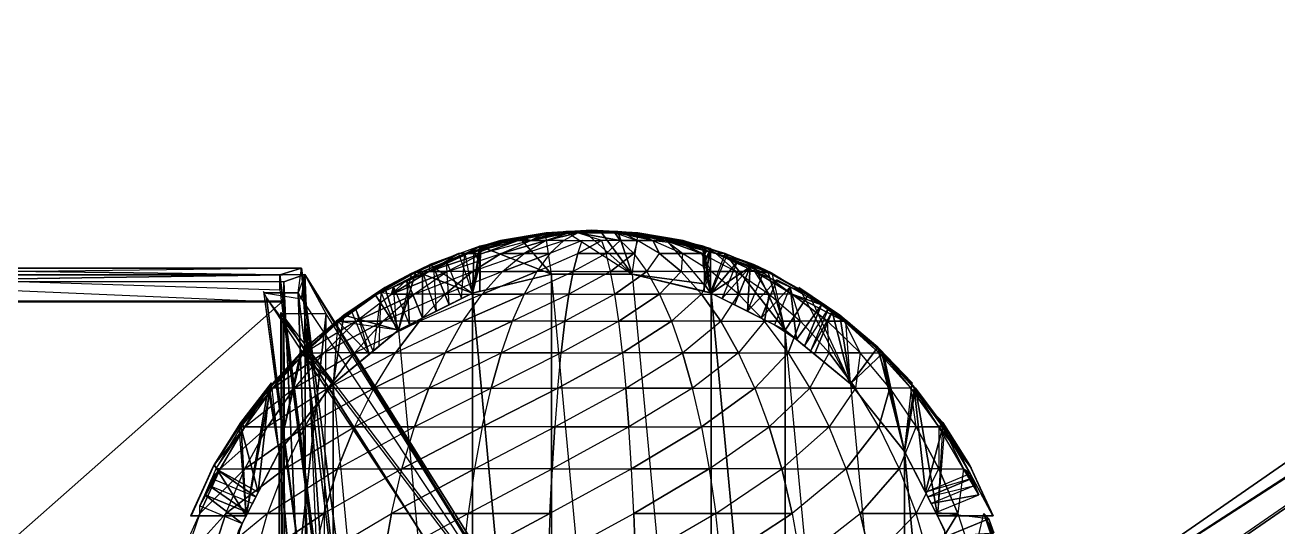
# Model space of a CAD drawing. Header units: metres. Extents: x -2.72 to 2.74, y -1.12 to 1.4.
# Drawn here: x -0.051 to 1.138, y 0.307 to 0.782 of the extents above; entities that cross this region are included whole.
import ezdxf

# ---------------------------------------------------------------- set-up
doc = ezdxf.new("R2010")
doc.units = ezdxf.units.M
doc.linetypes.add('SOLIDLINE', pattern=[0])
doc.layers.add('A', color=1, linetype='SOLIDLINE')
doc.layers.add('E', color=5, linetype='SOLIDLINE')

msp = doc.modelspace()

# ---------------------------------------------------------------- linework, layer by layer
at = {"layer": 'A'}
for points in [[(1.773115, 0.760469, 1.751245), (1.743548, 0.782229, 1.719998), (0.847091, 0.161321, 1.553919)], [(0.847104, 0.161379, 0.771776), (0.847091, 0.161321, 1.553919), (1.743548, 0.782229, 1.719998)], [(1.743548, 0.782229, 1.719998), (1.743437, 0.782112, 0.645234), (0.847104, 0.161379, 0.771776)], [(0.847091, 0.161321, 1.553919), (0.893861, 0.153935, 1.585195), (1.773115, 0.760469, 1.751245)], [(1.774886, 0.758869, 0.629033), (0.894074, 0.151745, 0.74737), (0.847104, 0.161379, 0.771776)], [(0.985765, 0.044241, 0.748255), (0.894074, 0.151745, 0.74737), (1.774886, 0.758869, 0.629033)], [(1.774886, 0.758869, 0.629033), (1.889105, 0.671581, 0.628151), (0.985765, 0.044241, 0.748255)], [(0.893861, 0.153935, 1.585195), (0.982685, 0.041522, 1.585949), (1.890685, 0.672756, 1.750113)], [(1.92272, 0.650142, 1.718837), (1.890685, 0.672756, 1.750113), (0.982685, 0.041522, 1.585949)], [(1.922401, 0.64992, 0.644158), (0.975734, -0.00997, 0.772583), (0.985765, 0.044241, 0.748255)], [(0.976002, -0.00978, 1.554711), (0.975734, -0.00997, 0.772583), (1.922401, 0.64992, 0.644158)], [(0.982685, 0.041522, 1.585949), (0.976002, -0.00978, 1.554711), (1.92272, 0.650142, 1.718837)], [(1.922401, 0.64992, 0.644158), (1.92272, 0.650142, 1.718837), (0.976002, -0.00978, 1.554711)], [(0.443513, 0.585459, 2.272977), (0.400498, 0.578052, 2.272977), (0.402388, 0.578052, 2.336519)], [(0.402388, 0.578052, 2.209435), (0.444463, 0.585459, 2.241031), (0.447273, 0.585459, 2.210481)], [(0.447273, 0.585459, 2.210481), (0.407977, 0.578052, 2.14867), (0.402388, 0.578052, 2.209435)], [(0.402388, 0.578052, 2.336519), (0.444463, 0.585459, 2.304923), (0.443513, 0.585459, 2.272977)], [(0.444463, 0.585459, 2.304923), (0.402388, 0.578052, 2.336519), (0.407977, 0.578052, 2.397284)], [(0.407977, 0.578052, 2.14867), (0.447273, 0.585459, 2.210481), (0.451819, 0.585459, 2.182662)], [(0.451819, 0.585459, 2.182662), (0.417019, 0.578052, 2.093338), (0.407977, 0.578052, 2.14867)], [(0.407977, 0.578052, 2.397284), (0.447273, 0.585459, 2.335473), (0.444463, 0.585459, 2.304923)], [(0.451819, 0.585459, 2.363291), (0.417019, 0.578052, 2.452616), (0.42912, 0.578052, 2.500097)], [(0.418506, 0.581013, 2.537459), (0.44305, 0.585225, 2.53766), (0.42912, 0.578052, 2.500097)], [(0.448684, 0.546276, 2.537481), (0.44305, 0.585225, 2.53766), (0.418506, 0.581013, 2.537459)], [(0.42912, 0.578052, 2.045856), (0.457903, 0.585459, 2.158791), (0.465259, 0.585459, 2.13991)], [(0.465259, 0.585459, 2.13991), (0.443751, 0.578052, 2.008302), (0.42912, 0.578052, 2.045856)], [(0.42912, 0.578052, 2.500097), (0.457903, 0.585459, 2.387162), (0.451819, 0.585459, 2.363291)], [(0.457903, 0.585459, 2.387162), (0.42912, 0.578052, 2.500097), (0.44305, 0.585225, 2.53766)], [(0.44305, 0.585225, 2.53766), (0.465259, 0.585459, 2.406043), (0.457903, 0.585459, 2.387162)], [(0.443513, 0.585459, 2.272977), (0.487004, 0.587937, 2.272977), (0.444463, 0.585459, 2.241031)], [(0.444463, 0.585459, 2.304923), (0.487004, 0.587937, 2.272977), (0.443513, 0.585459, 2.272977)], [(0.443751, 0.578052, 2.008302), (0.465259, 0.585459, 2.13991), (0.473565, 0.585459, 2.126845)], [(0.473565, 0.585459, 2.126845), (0.460272, 0.578052, 1.982314), (0.443751, 0.578052, 2.008302)], [(0.444463, 0.585459, 2.241031), (0.487004, 0.587937, 2.272977), (0.447273, 0.585459, 2.210481)], [(0.447273, 0.585459, 2.210481), (0.487004, 0.587937, 2.272977), (0.451819, 0.585459, 2.182662)], [(0.457903, 0.585459, 2.387162), (0.487004, 0.587937, 2.272977), (0.451819, 0.585459, 2.363291)], [(0.465259, 0.585459, 2.406043), (0.487004, 0.587937, 2.272977), (0.457903, 0.585459, 2.387162)], [(0.500444, 0.585459, 2.419109), (0.462286, 0.586588, 2.537459), (0.479009, 0.58719, 2.537459)], [(0.525325, 0.546276, 2.537481), (0.479009, 0.58719, 2.537459), (0.462286, 0.586588, 2.537459)], [(0.465259, 0.585459, 2.13991), (0.487004, 0.587937, 2.272977), (0.473565, 0.585459, 2.126845)], [(0.500444, 0.585459, 2.419109), (0.487004, 0.587937, 2.272977), (0.465259, 0.585459, 2.406043)], [(0.473565, 0.585459, 2.126845), (0.487004, 0.587937, 2.272977), (0.50875, 0.585459, 2.13991)], [(0.513736, 0.578052, 1.982314), (0.473565, 0.585459, 2.126845), (0.50875, 0.585459, 2.13991)], [(0.473565, 0.585459, 2.126845), (0.513736, 0.578052, 1.982314), (0.496047, 0.578052, 1.969031)], [(0.500444, 0.585459, 2.419109), (0.479009, 0.58719, 2.537459), (0.495, 0.58719, 2.537459)], [(0.525325, 0.546276, 2.537481), (0.495, 0.58719, 2.537459), (0.479009, 0.58719, 2.537459)], [(0.529545, 0.585459, 2.241031), (0.487004, 0.587937, 2.272977), (0.530496, 0.585459, 2.272977)], [(0.516106, 0.585459, 2.158791), (0.487004, 0.587937, 2.272977), (0.52219, 0.585459, 2.182662)], [(0.50875, 0.585459, 2.13991), (0.487004, 0.587937, 2.272977), (0.516106, 0.585459, 2.158791)], [(0.50875, 0.585459, 2.406043), (0.487004, 0.587937, 2.272977), (0.500444, 0.585459, 2.419109)], [(0.526736, 0.585459, 2.335473), (0.487004, 0.587937, 2.272977), (0.52219, 0.585459, 2.363291)], [(0.529545, 0.585459, 2.304923), (0.487004, 0.587937, 2.272977), (0.526736, 0.585459, 2.335473)], [(0.530496, 0.585459, 2.272977), (0.487004, 0.587937, 2.272977), (0.529545, 0.585459, 2.304923)], [(0.500444, 0.585459, 2.419109), (0.495, 0.58719, 2.537459), (0.511723, 0.586588, 2.537459)], [(0.525325, 0.546276, 2.537481), (0.511723, 0.586588, 2.537459), (0.495, 0.58719, 2.537459)], [(0.500444, 0.585459, 2.419109), (0.511723, 0.586588, 2.537459), (0.530959, 0.585225, 2.53766)], [(0.50875, 0.585459, 2.13991), (0.530258, 0.578052, 2.008302), (0.513736, 0.578052, 1.982314)], [(0.50875, 0.585459, 2.406043), (0.530959, 0.585225, 2.53766), (0.544888, 0.578052, 2.500097)], [(0.525325, 0.546276, 2.537481), (0.530959, 0.585225, 2.53766), (0.511723, 0.586588, 2.537459)], [(0.544888, 0.578052, 2.045856), (0.516106, 0.585459, 2.158791), (0.52219, 0.585459, 2.182662)], [(0.516106, 0.585459, 2.158791), (0.544888, 0.578052, 2.045856), (0.530258, 0.578052, 2.008302)], [(0.55699, 0.578052, 2.452616), (0.52219, 0.585459, 2.363291), (0.516106, 0.585459, 2.387162)], [(0.516106, 0.585459, 2.387162), (0.544888, 0.578052, 2.500097), (0.55699, 0.578052, 2.452616)], [(0.55699, 0.578052, 2.093338), (0.52219, 0.585459, 2.182662), (0.526736, 0.585459, 2.210481)], [(0.566032, 0.578052, 2.397284), (0.526736, 0.585459, 2.335473), (0.52219, 0.585459, 2.363291)], [(0.526736, 0.585459, 2.210481), (0.566032, 0.578052, 2.14867), (0.55699, 0.578052, 2.093338)], [(0.526736, 0.585459, 2.335473), (0.566032, 0.578052, 2.397284), (0.571621, 0.578052, 2.336519)], [(0.571621, 0.578052, 2.209435), (0.529545, 0.585459, 2.241031), (0.530496, 0.585459, 2.272977)], [(0.529545, 0.585459, 2.241031), (0.571621, 0.578052, 2.209435), (0.566032, 0.578052, 2.14867)], [(0.573511, 0.578052, 2.272977), (0.530496, 0.585459, 2.272977), (0.529545, 0.585459, 2.304923)], [(0.529545, 0.585459, 2.304923), (0.571621, 0.578052, 2.336519), (0.573511, 0.578052, 2.272977)], [(0.380881, 0.572772, 2.537459), (0.369546, 0.565798, 2.457733), (0.332403, 0.548831, 2.516158)], [(0.373717, 0.528328, 2.537481), (0.380881, 0.572772, 2.537459), (0.333433, 0.55553, 2.537459)], [(0.417019, 0.578052, 2.093338), (0.382986, 0.565798, 2.005981), (0.369546, 0.565798, 2.088221)], [(0.369546, 0.565798, 2.457733), (0.407977, 0.578052, 2.397284), (0.402388, 0.578052, 2.336519)], [(0.417019, 0.578052, 2.452616), (0.369546, 0.565798, 2.457733), (0.380881, 0.572772, 2.537459)], [(0.448684, 0.546276, 2.537481), (0.380881, 0.572772, 2.537459), (0.373717, 0.528328, 2.537481)], [(0.381306, 0.571827, 2.346306), (0.380636, 0.529984, 2.153135), (0.373717, 0.528328, 2.346306)], [(0.407977, 0.578052, 2.14867), (0.380636, 0.567186, 2.147825), (0.381306, 0.571774, 2.193603)], [(0.381306, 0.571827, 2.346306), (0.380636, 0.567186, 2.147825), (0.380636, 0.529984, 2.153135)], [(0.417019, 0.578052, 2.452616), (0.380881, 0.572772, 2.537459), (0.418506, 0.581013, 2.537459)], [(0.448684, 0.546276, 2.537481), (0.418506, 0.581013, 2.537459), (0.380881, 0.572772, 2.537459)], [(0.381306, 0.571774, 2.193603), (0.381306, 0.572462, 2.272977), (0.400498, 0.578052, 2.272977)], [(0.400498, 0.578052, 2.272977), (0.402388, 0.578052, 2.209435), (0.381306, 0.571774, 2.193603)], [(0.400498, 0.578052, 2.272977), (0.381306, 0.572462, 2.272977), (0.402388, 0.578052, 2.336519)], [(0.402388, 0.578052, 2.336519), (0.381306, 0.572462, 2.272977), (0.381306, 0.571827, 2.346306)], [(0.407977, 0.578052, 2.14867), (0.381306, 0.571774, 2.193603), (0.402388, 0.578052, 2.209435)], [(0.382986, 0.565798, 2.005981), (0.417019, 0.578052, 2.093338), (0.42912, 0.578052, 2.045856)], [(0.400972, 0.565798, 1.93541), (0.42912, 0.578052, 2.045856), (0.443751, 0.578052, 2.008302)], [(0.443751, 0.578052, 2.008302), (0.422717, 0.565798, 1.879593), (0.400972, 0.565798, 1.93541)], [(0.418506, 0.581013, 2.537459), (0.42912, 0.578052, 2.500097), (0.417019, 0.578052, 2.452616)], [(0.460272, 0.578052, 1.982314), (0.447273, 0.565798, 1.840968), (0.422717, 0.565798, 1.879593)], [(0.447273, 0.565798, 1.840968), (0.460272, 0.578052, 1.982314), (0.477962, 0.578052, 1.969031)], [(0.473565, 0.565798, 1.821225), (0.477962, 0.578052, 1.969031), (0.496047, 0.578052, 1.969031)], [(0.496047, 0.578052, 1.969031), (0.500444, 0.565798, 1.821225), (0.473565, 0.565798, 1.821225)], [(0.513736, 0.578052, 1.982314), (0.526736, 0.565798, 1.840968), (0.500444, 0.565798, 1.821225)], [(0.526736, 0.565798, 1.840968), (0.513736, 0.578052, 1.982314), (0.530258, 0.578052, 2.008302)], [(0.551291, 0.565798, 1.879593), (0.530258, 0.578052, 2.008302), (0.544888, 0.578052, 2.045856)], [(0.544888, 0.578052, 2.045856), (0.573037, 0.565798, 1.93541), (0.551291, 0.565798, 1.879593)], [(0.591712, 0.573131, 2.537459), (0.55699, 0.578052, 2.452616), (0.544888, 0.578052, 2.500097)], [(0.600292, 0.528328, 2.537481), (0.591712, 0.573131, 2.537459), (0.555502, 0.581013, 2.537459)], [(0.591023, 0.565798, 2.005981), (0.55699, 0.578052, 2.093338), (0.566032, 0.578052, 2.14867)], [(0.55699, 0.578052, 2.093338), (0.591023, 0.565798, 2.005981), (0.573037, 0.565798, 1.93541)], [(0.566032, 0.578052, 2.397284), (0.55699, 0.578052, 2.452616), (0.604462, 0.565798, 2.457733)], [(0.604462, 0.565798, 2.457733), (0.55699, 0.578052, 2.452616), (0.591712, 0.573131, 2.537459)], [(0.612769, 0.565798, 2.367419), (0.571621, 0.578052, 2.336519), (0.566032, 0.578052, 2.397284)], [(0.592703, 0.565569, 2.147826), (0.566032, 0.578052, 2.14867), (0.593373, 0.568645, 2.170949)], [(0.593373, 0.568645, 2.170949), (0.566032, 0.578052, 2.14867), (0.594842, 0.570734, 2.17626)], [(0.594842, 0.570734, 2.17626), (0.566032, 0.578052, 2.14867), (0.599251, 0.569834, 2.189855)], [(0.599251, 0.569834, 2.189855), (0.566032, 0.578052, 2.14867), (0.571621, 0.578052, 2.209435)], [(0.599457, 0.570494, 2.272977), (0.571621, 0.578052, 2.336519), (0.599457, 0.569859, 2.346306)], [(0.599457, 0.569859, 2.346306), (0.571621, 0.578052, 2.336519), (0.612769, 0.565798, 2.367419)], [(0.599251, 0.569834, 2.189855), (0.571621, 0.578052, 2.209435), (0.573511, 0.578052, 2.272977)], [(0.599251, 0.569834, 2.189855), (0.573511, 0.578052, 2.272977), (0.599457, 0.570494, 2.272977)], [(0.604462, 0.565798, 2.457733), (0.591712, 0.573131, 2.537459), (0.640576, 0.55553, 2.537459)], [(0.600292, 0.528328, 2.537481), (0.640576, 0.55553, 2.537459), (0.591712, 0.573131, 2.537459)], [(0.594842, 0.570734, 2.17626), (0.599251, 0.569834, 2.189855), (0.593373, 0.555643, 2.189855)], [(0.593373, 0.568645, 2.170949), (0.594842, 0.570734, 2.17626), (0.593373, 0.555643, 2.189855)], [(0.599457, 0.570494, 2.272977), (0.599457, 0.569859, 2.346306), (0.599251, 0.569834, 2.189855)], [(0.360612, 0.565798, 2.346306), (0.373717, 0.528328, 2.346306), (0.319953, 0.548831, 2.346306)], [(0.32147, 0.548831, 2.397284), (0.36124, 0.565798, 2.367419), (0.360612, 0.565798, 2.346306)], [(0.369546, 0.565798, 2.088221), (0.332403, 0.548831, 2.029796), (0.326443, 0.548831, 2.0946)], [(0.369546, 0.565798, 2.088221), (0.326443, 0.548831, 2.0946), (0.336943, 0.55311, 2.09701)], [(0.332403, 0.548831, 2.029796), (0.369546, 0.565798, 2.088221), (0.382986, 0.565798, 2.005981)], [(0.382986, 0.565798, 2.005981), (0.350092, 0.548831, 1.92155), (0.332403, 0.548831, 2.029796)], [(0.332403, 0.548831, 2.516158), (0.369546, 0.565798, 2.457733), (0.36124, 0.565798, 2.367419)], [(0.366647, 0.565798, 2.11975), (0.348997, 0.558134, 2.102824), (0.363472, 0.523189, 2.102824)], [(0.400972, 0.565798, 1.93541), (0.373766, 0.548831, 1.828663), (0.350092, 0.548831, 1.92155)], [(0.369546, 0.565798, 2.088221), (0.366647, 0.565798, 2.11975), (0.37528, 0.568574, 2.13423)], [(0.37528, 0.568574, 2.13423), (0.366647, 0.565798, 2.11975), (0.373717, 0.528327, 2.111227)], [(0.373717, 0.528327, 2.111227), (0.380636, 0.555643, 2.13423), (0.37528, 0.568574, 2.13423)], [(0.380636, 0.567186, 2.147825), (0.380636, 0.555643, 2.13423), (0.373717, 0.528327, 2.111227)], [(0.380636, 0.567186, 2.147825), (0.373717, 0.528327, 2.111227), (0.380636, 0.529984, 2.153135)], [(0.373766, 0.548831, 1.828663), (0.400972, 0.565798, 1.93541), (0.422717, 0.565798, 1.879593)], [(0.402388, 0.548831, 1.755194), (0.422717, 0.565798, 1.879593), (0.447273, 0.565798, 1.840968)], [(0.447273, 0.565798, 1.840968), (0.434709, 0.548831, 1.704355), (0.402388, 0.548831, 1.755194)], [(0.473565, 0.565798, 1.821225), (0.469315, 0.548831, 1.678368), (0.434709, 0.548831, 1.704355)], [(0.469315, 0.548831, 1.678368), (0.473565, 0.565798, 1.821225), (0.500444, 0.565798, 1.821225)], [(0.504694, 0.548831, 1.678368), (0.500444, 0.565798, 1.821225), (0.526736, 0.565798, 1.840968)], [(0.526736, 0.565798, 1.840968), (0.5393, 0.548831, 1.704355), (0.504694, 0.548831, 1.678368)], [(0.551291, 0.565798, 1.879593), (0.571621, 0.548831, 1.755194), (0.5393, 0.548831, 1.704355)], [(0.571621, 0.548831, 1.755194), (0.551291, 0.565798, 1.879593), (0.573037, 0.565798, 1.93541)], [(0.600243, 0.548831, 1.828663), (0.573037, 0.565798, 1.93541), (0.591023, 0.565798, 2.005981)], [(0.591023, 0.565798, 2.005981), (0.623916, 0.548831, 1.92155), (0.600243, 0.548831, 1.828663)], [(0.592703, 0.565569, 2.147826), (0.593373, 0.568645, 2.170949), (0.592703, 0.554026, 2.13423)], [(0.592703, 0.554026, 2.13423), (0.593373, 0.568645, 2.170949), (0.600292, 0.528327, 2.111227)], [(0.592703, 0.565569, 2.147826), (0.592703, 0.554026, 2.13423), (0.598729, 0.568574, 2.13423)], [(0.599457, 0.551654, 2.202235), (0.599457, 0.569859, 2.346306), (0.593373, 0.536966, 2.202235)], [(0.593373, 0.536966, 2.202235), (0.599457, 0.569859, 2.346306), (0.599457, 0.528528, 2.346306)], [(0.599251, 0.569834, 2.189855), (0.599457, 0.551654, 2.202235), (0.593373, 0.536966, 2.202235)], [(0.600292, 0.528327, 2.111227), (0.593373, 0.568645, 2.170949), (0.593373, 0.529984, 2.170949)], [(0.61438, 0.562685, 2.111227), (0.604462, 0.565798, 2.088221), (0.598729, 0.568574, 2.13423)], [(0.599251, 0.569834, 2.189855), (0.599457, 0.569859, 2.346306), (0.599457, 0.551654, 2.202235)], [(0.613397, 0.565798, 2.346306), (0.599457, 0.569859, 2.346306), (0.612769, 0.565798, 2.367419)], [(0.613397, 0.565798, 2.346306), (0.670307, 0.493216, 2.346306), (0.599457, 0.528528, 2.346306)], [(0.625012, 0.558134, 2.102825), (0.61438, 0.562685, 2.111227), (0.600292, 0.528327, 2.111227)], [(0.604462, 0.565798, 2.088221), (0.641606, 0.548831, 2.029796), (0.623916, 0.548831, 1.92155)], [(0.640576, 0.55553, 2.537459), (0.641606, 0.548831, 2.516158), (0.604462, 0.565798, 2.457733)], [(0.652539, 0.548831, 2.397284), (0.612769, 0.565798, 2.367419), (0.604462, 0.565798, 2.457733)], [(0.641606, 0.548831, 2.029796), (0.604462, 0.565798, 2.088221), (0.649904, 0.547565, 2.094038)], [(0.649904, 0.547565, 2.094038), (0.604462, 0.565798, 2.088221), (0.637066, 0.55311, 2.09701)], [(0.654055, 0.548831, 2.346306), (0.613397, 0.565798, 2.346306), (0.612769, 0.565798, 2.367419)], [(0.612769, 0.565798, 2.367419), (0.652539, 0.548831, 2.397284), (0.654055, 0.548831, 2.346306)], [(0.654055, 0.548831, 2.346306), (0.670307, 0.493216, 2.346306), (0.613397, 0.565798, 2.346306)], [(-0.275316, 0.545974, 0.074455), (-0.272183, 0.551928, 0.575249), (0.211561, 0.551931, 0.57524)], [(0.211561, 0.551931, 0.57524), (-0.272183, 0.551928, 0.575249), (0.190904, 0.545476, 0.582969)], [(0.190904, 0.545476, 0.582969), (-0.272183, 0.551928, 0.575249), (-0.254859, 0.545456, 0.582995)], [(0.211561, 0.551931, 0.57524), (0.190904, 0.545476, 0.582969), (0.236724, 0.191496, 1.006704)], [(0.208381, 0.528502, 0.567516), (0.211561, 0.551931, 0.57524), (0.249947, 0.197645, 0.961292)], [(0.211561, 0.551931, 0.57524), (0.236724, 0.191496, 1.006704), (0.260544, 0.168463, 1.034279)], [(0.249947, 0.197645, 0.961292), (0.211561, 0.551931, 0.57524), (0.260544, 0.168463, 1.034279)], [(0.319953, 0.548831, 2.346306), (0.303702, 0.493216, 2.346306), (0.281149, 0.527337, 2.346306)], [(0.319953, 0.548831, 2.346306), (0.281149, 0.527337, 2.346306), (0.283514, 0.527337, 2.425787)], [(0.32147, 0.548831, 2.397284), (0.283514, 0.527337, 2.425787), (0.332403, 0.548831, 2.516158)], [(0.303702, 0.493216, 2.537481), (0.316138, 0.547187, 2.537459), (0.290651, 0.533687, 2.537459)], [(0.296953, 0.527337, 1.974035), (0.332403, 0.548831, 2.029796), (0.350092, 0.548831, 1.92155)], [(0.350092, 0.548831, 1.92155), (0.318699, 0.527337, 1.840968), (0.296953, 0.527337, 1.974035)], [(0.332403, 0.548831, 2.029796), (0.296953, 0.527337, 1.974035), (0.311416, 0.540844, 2.094038)], [(0.319953, 0.548831, 2.346306), (0.373717, 0.528328, 2.346306), (0.303702, 0.493216, 2.346306)], [(0.332403, 0.548831, 2.029796), (0.311416, 0.540844, 2.094038), (0.326443, 0.548831, 2.0946)], [(0.326443, 0.548831, 2.0946), (0.311416, 0.540844, 2.094038), (0.326425, 0.50461, 2.094038)], [(0.316138, 0.547187, 2.537459), (0.333433, 0.55553, 2.537459), (0.332403, 0.548831, 2.516158)], [(0.373766, 0.548831, 1.828663), (0.3478, 0.527337, 1.726783), (0.318699, 0.527337, 1.840968)], [(0.326425, 0.50461, 2.094038), (0.339236, 0.511035, 2.094038), (0.326443, 0.548831, 2.0946)], [(0.348997, 0.558134, 2.102824), (0.336943, 0.55311, 2.09701), (0.351768, 0.517319, 2.09701)], [(0.339236, 0.511035, 2.094038), (0.351768, 0.517319, 2.09701), (0.336943, 0.55311, 2.09701)], [(0.3478, 0.527337, 1.726783), (0.373766, 0.548831, 1.828663), (0.402388, 0.548831, 1.755194)], [(0.382986, 0.527337, 1.636468), (0.402388, 0.548831, 1.755194), (0.434709, 0.548831, 1.704355)], [(0.434709, 0.548831, 1.704355), (0.422717, 0.527337, 1.573972), (0.382986, 0.527337, 1.636468)], [(0.469315, 0.548831, 1.678368), (0.465259, 0.527337, 1.542027), (0.422717, 0.527337, 1.573972)], [(0.465259, 0.527337, 1.542027), (0.469315, 0.548831, 1.678368), (0.504694, 0.548831, 1.678368)], [(0.50875, 0.527337, 1.542027), (0.504694, 0.548831, 1.678368), (0.5393, 0.548831, 1.704355)], [(0.5393, 0.548831, 1.704355), (0.551291, 0.527337, 1.573972), (0.50875, 0.527337, 1.542027)], [(0.571621, 0.548831, 1.755194), (0.591023, 0.527337, 1.636468), (0.551291, 0.527337, 1.573972)], [(0.591023, 0.527337, 1.636468), (0.571621, 0.548831, 1.755194), (0.600243, 0.548831, 1.828663)], [(0.626208, 0.527337, 1.726783), (0.600243, 0.548831, 1.828663), (0.623916, 0.548831, 1.92155)], [(0.600292, 0.528327, 2.111227), (0.610537, 0.523189, 2.102825), (0.625012, 0.558134, 2.102825)], [(0.670307, 0.493216, 2.537481), (0.640576, 0.55553, 2.537459), (0.600292, 0.528328, 2.537481)], [(0.610537, 0.523189, 2.102825), (0.622241, 0.517319, 2.09701), (0.637066, 0.55311, 2.09701)], [(0.634773, 0.511035, 2.094038), (0.637066, 0.55311, 2.09701), (0.622241, 0.517319, 2.09701)], [(0.623916, 0.548831, 1.92155), (0.65531, 0.527337, 1.840968), (0.626208, 0.527337, 1.726783)], [(0.649904, 0.547565, 2.094038), (0.637066, 0.55311, 2.09701), (0.634773, 0.511035, 2.094038)], [(0.640576, 0.55553, 2.537459), (0.657871, 0.547187, 2.537459), (0.641606, 0.548831, 2.516158)], [(0.670307, 0.493216, 2.537481), (0.657871, 0.547187, 2.537459), (0.640576, 0.55553, 2.537459)], [(0.641606, 0.548831, 2.029796), (0.677055, 0.527337, 1.974035), (0.65531, 0.527337, 1.840968)], [(0.690495, 0.527337, 2.425787), (0.652539, 0.548831, 2.397284), (0.641606, 0.548831, 2.516158)], [(0.690495, 0.527337, 2.425787), (0.641606, 0.548831, 2.516158), (0.657871, 0.547187, 2.537459)], [(0.677055, 0.527337, 1.974035), (0.641606, 0.548831, 2.029796), (0.649904, 0.547565, 2.094038)], [(0.69286, 0.527337, 2.346306), (0.670307, 0.493216, 2.346306), (0.654055, 0.548831, 2.346306)], [(0.214774, 0.545976, 0.074425), (-0.250601, 0.538997, 0.057759), (-0.275316, 0.545974, 0.074455)], [(0.190904, 0.531362, 0.570929), (0.190904, 0.545476, 0.582969), (-0.254859, 0.545456, 0.582995)], [(0.194927, 0.539004, 0.057758), (-0.250601, 0.538997, 0.057759), (0.214774, 0.545976, 0.074425)], [(0.194927, 0.519851, 0.063884), (-0.250601, 0.519851, 0.063883), (-0.250601, 0.538997, 0.057759)], [(0.190904, 0.545476, 0.582969), (0.190904, 0.531362, 0.570929), (0.236724, 0.177091, 0.995011)], [(0.236724, 0.177091, 0.995011), (0.236724, 0.191496, 1.006704), (0.190904, 0.545476, 0.582969)], [(0.215847, 0.094948, -1.00432), (0.194927, 0.539004, 0.057758), (0.214774, 0.545976, 0.074425)], [(0.215847, 0.094948, -1.00432), (0.195918, 0.13825, -0.900758), (0.194927, 0.539004, 0.057758)], [(0.194927, 0.539004, 0.057758), (0.195918, 0.13825, -0.900758), (0.195918, 0.126146, -0.896257)], [(0.214774, 0.545976, 0.074425), (0.208381, 0.528502, 0.567516), (0.211513, 0.52292, 0.097715)], [(0.214774, 0.545976, 0.074425), (0.211513, 0.52292, 0.097715), (0.433258, 0.188729, 0.197782)], [(0.214774, 0.545976, 0.074425), (0.433258, 0.188729, 0.197782), (0.457801, 0.158618, 0.191301)], [(0.214774, 0.545976, 0.074425), (0.232269, 0.132376, -0.843649), (0.215847, 0.094948, -1.00432)], [(0.234946, 0.5085, 0.071342), (0.214774, 0.545976, 0.074425), (0.431861, 0.193656, 0.163675)], [(0.431861, 0.193656, 0.163675), (0.214774, 0.545976, 0.074425), (0.457801, 0.158618, 0.191301)], [(0.311416, 0.540844, 2.094038), (0.296953, 0.527337, 1.974035), (0.298955, 0.534388, 2.09701)], [(0.311416, 0.540844, 2.094038), (0.298955, 0.534388, 2.09701), (0.313893, 0.498326, 2.09701)], [(0.313893, 0.498326, 2.09701), (0.326425, 0.50461, 2.094038), (0.311416, 0.540844, 2.094038)], [(0.373717, 0.528328, 2.346306), (0.448684, 0.546274, 2.067527), (0.448684, 0.546276, 2.537481)], [(0.373717, 0.528328, 2.346306), (0.448684, 0.546276, 2.537481), (0.373717, 0.528328, 2.537481)], [(0.448684, -0.275043, 2.067527), (0.448684, 0.546274, 2.067527), (0.373717, 0.528326, 2.067527)], [(0.380636, 0.529984, 2.153135), (0.448684, 0.546274, 2.067527), (0.373717, 0.528328, 2.346306)], [(0.525325, 0.546276, 2.537481), (0.448684, 0.546276, 2.537481), (0.448684, 0.546274, 2.067527)], [(0.525325, -0.275043, 2.067527), (0.448684, 0.546274, 2.067527), (0.448684, -0.275043, 2.067527)], [(0.600292, -0.257095, 2.067527), (0.600292, 0.528326, 2.067527), (0.525325, 0.546274, 2.067527)], [(0.525325, 0.546274, 2.067527), (0.600292, 0.528326, 2.067527), (0.600292, 0.528327, 2.111227)], [(0.525325, 0.546274, 2.067527), (0.600292, 0.528327, 2.111227), (0.593373, 0.529984, 2.170949)], [(0.525325, 0.546274, 2.067527), (0.593373, 0.529984, 2.170949), (0.593373, 0.536966, 2.202235)], [(0.525325, 0.546274, 2.067527), (0.593373, 0.536966, 2.202235), (0.599457, 0.528528, 2.346306)], [(0.634773, 0.511035, 2.094038), (0.647585, 0.50461, 2.094038), (0.662593, 0.540844, 2.094038)], [(0.675054, 0.534388, 2.09701), (0.662593, 0.540844, 2.094038), (0.647585, 0.50461, 2.094038)], [(0.211513, 0.52292, 0.097715), (0.208381, 0.528502, 0.567516), (0.17606, 0.528502, 0.567516)], [(0.220422, 0.197646, 0.961294), (0.17606, 0.528502, 0.567516), (0.208381, 0.528502, 0.567516)], [(0.178969, 0.522922, 0.097717), (0.399083, 0.188729, 0.197783), (0.433258, 0.188729, 0.197782)], [(0.208381, 0.528502, 0.567516), (0.249947, 0.197645, 0.961292), (0.220422, 0.197646, 0.961294)], [(0.281149, 0.527337, 2.346306), (0.303702, 0.493216, 2.346306), (0.244624, 0.501551, 2.346306)], [(0.281149, 0.527337, 2.346306), (0.244624, 0.501551, 2.346306), (0.247787, 0.501551, 2.452616)], [(0.247787, 0.501551, 2.452616), (0.251837, 0.507483, 2.537459), (0.290651, 0.533687, 2.537459)], [(0.247787, 0.501551, 2.452616), (0.283514, 0.527337, 2.425787), (0.281149, 0.527337, 2.346306)], [(0.303702, 0.493216, 2.537481), (0.290651, 0.533687, 2.537459), (0.251837, 0.507483, 2.537459)], [(0.263586, 0.501551, 1.92155), (0.296953, 0.527337, 1.974035), (0.318699, 0.527337, 1.840968)], [(0.318699, 0.527337, 1.840968), (0.289149, 0.501551, 1.765121), (0.263586, 0.501551, 1.92155)], [(0.279478, 0.473393, 2.13423), (0.285256, 0.478121, 2.12185), (0.287267, 0.52848, 2.102824)], [(0.298955, 0.534388, 2.09701), (0.296953, 0.527337, 1.974035), (0.287267, 0.52848, 2.102824)], [(0.302337, 0.492098, 2.102824), (0.298955, 0.534388, 2.09701), (0.287267, 0.52848, 2.102824)], [(0.3478, 0.527337, 1.726783), (0.32336, 0.501551, 1.630887), (0.289149, 0.501551, 1.765121)], [(0.303702, 0.493216, 2.346306), (0.373717, 0.528328, 2.346306), (0.373717, 0.528328, 2.537481)], [(0.373717, 0.528328, 2.537481), (0.303702, 0.493216, 2.537481), (0.303702, 0.493216, 2.346306)], [(0.303702, 0.493215, 2.067527), (0.373717, 0.528326, 2.067527), (0.339236, 0.511035, 2.094038)], [(0.373717, -0.257095, 2.067527), (0.373717, 0.528326, 2.067527), (0.303702, 0.493215, 2.067527)], [(0.32336, 0.501551, 1.630887), (0.3478, 0.527337, 1.726783), (0.382986, 0.527337, 1.636468)], [(0.339236, 0.511035, 2.094038), (0.373717, 0.528326, 2.067527), (0.351768, 0.517319, 2.09701)], [(0.351768, 0.517319, 2.09701), (0.373717, 0.528326, 2.067527), (0.363472, 0.523189, 2.102824)], [(0.363472, 0.523189, 2.102824), (0.373717, 0.528326, 2.067527), (0.373717, 0.528327, 2.111227)], [(0.364723, 0.501551, 1.524716), (0.382986, 0.527337, 1.636468), (0.422717, 0.527337, 1.573972)], [(0.422717, 0.527337, 1.573972), (0.41143, 0.501551, 1.451248), (0.364723, 0.501551, 1.524716)], [(0.448684, -0.275043, 2.067527), (0.373717, 0.528326, 2.067527), (0.373717, -0.257095, 2.067527)], [(0.465259, 0.527337, 1.542027), (0.461441, 0.501551, 1.413693), (0.41143, 0.501551, 1.451248)], [(0.461441, 0.501551, 1.413693), (0.465259, 0.527337, 1.542027), (0.50875, 0.527337, 1.542027)], [(0.512568, 0.501551, 1.413693), (0.50875, 0.527337, 1.542027), (0.551291, 0.527337, 1.573972)], [(0.551291, 0.527337, 1.573972), (0.562578, 0.501551, 1.451248), (0.512568, 0.501551, 1.413693)], [(0.591023, 0.527337, 1.636468), (0.609285, 0.501551, 1.524716), (0.562578, 0.501551, 1.451248)], [(0.609285, 0.501551, 1.524716), (0.591023, 0.527337, 1.636468), (0.626208, 0.527337, 1.726783)], [(0.599457, 0.528528, 2.346306), (0.670307, 0.493216, 2.346306), (0.670307, 0.493216, 2.537481)], [(0.670307, 0.493216, 2.537481), (0.600292, 0.528328, 2.537481), (0.599457, 0.528528, 2.346306)], [(0.670307, -0.221984, 2.067527), (0.670307, 0.493215, 2.067527), (0.600292, 0.528326, 2.067527)], [(0.670307, -0.221984, 2.067527), (0.600292, 0.528326, 2.067527), (0.600292, -0.257095, 2.067527)], [(0.600292, 0.528326, 2.067527), (0.670307, 0.493215, 2.067527), (0.647585, 0.50461, 2.094038)], [(0.600292, 0.528326, 2.067527), (0.647585, 0.50461, 2.094038), (0.634773, 0.511035, 2.094038)], [(0.600292, 0.528326, 2.067527), (0.634773, 0.511035, 2.094038), (0.622241, 0.517319, 2.09701)], [(0.650648, 0.501551, 1.630887), (0.626208, 0.527337, 1.726783), (0.65531, 0.527337, 1.840968)], [(0.65531, 0.527337, 1.840968), (0.684859, 0.501551, 1.765121), (0.650648, 0.501551, 1.630887)], [(0.681021, 0.484448, 2.111227), (0.675054, 0.534388, 2.09701), (0.660116, 0.498326, 2.09701)], [(0.69286, 0.527337, 2.346306), (0.732311, 0.442476, 2.346306), (0.670307, 0.493216, 2.346306)], [(0.677055, 0.527337, 1.974035), (0.675054, 0.534388, 2.09701), (0.704932, 0.51718, 2.12185)], [(0.704932, 0.51718, 2.12185), (0.675054, 0.534388, 2.09701), (0.681021, 0.484448, 2.111227)], [(0.677055, 0.527337, 1.974035), (0.710423, 0.501551, 1.92155), (0.684859, 0.501551, 1.765121)], [(0.710423, 0.501551, 1.92155), (0.677055, 0.527337, 1.974035), (0.726222, 0.501551, 2.093338)], [(0.726222, 0.501551, 2.093338), (0.677055, 0.527337, 1.974035), (0.704932, 0.51718, 2.12185)], [(0.732311, 0.442476, 2.537481), (0.722171, 0.507483, 2.537459), (0.683358, 0.533687, 2.537459)], [(0.722171, 0.507483, 2.537459), (0.726222, 0.501551, 2.452616), (0.690495, 0.527337, 2.425787)], [(0.263008, 0.513155, 2.13423), (0.247787, 0.501551, 2.093338), (0.259217, 0.510764, 2.147825)], [(0.275907, 0.47047, 2.147825), (0.279478, 0.473393, 2.13423), (0.263008, 0.513155, 2.13423)], [(0.303702, 0.493215, 2.067527), (0.339236, 0.511035, 2.094038), (0.326425, 0.50461, 2.094038)], [(0.688753, 0.47812, 2.12185), (0.704932, 0.51718, 2.12185), (0.681021, 0.484448, 2.111227)], [(0.711002, 0.513155, 2.13423), (0.704932, 0.51718, 2.12185), (0.688753, 0.47812, 2.12185)], [(0.714793, 0.510764, 2.147826), (0.711002, 0.513155, 2.13423), (0.694532, 0.473392, 2.13423)], [(0.726222, 0.501551, 2.093338), (0.704932, 0.51718, 2.12185), (0.711002, 0.513155, 2.13423)], [(0.234946, 0.5085, 0.071342), (0.192528, 0.5085, 0.071342), (0.193457, 0.132376, -0.843649)], [(0.431861, 0.193656, 0.163675), (0.393404, 0.193656, 0.163674), (0.192528, 0.5085, 0.071342)], [(0.193457, 0.132376, -0.843649), (0.232269, 0.132376, -0.843649), (0.234946, 0.5085, 0.071342)], [(0.244624, 0.501551, 2.346306), (0.210778, 0.471755, 2.346306), (0.214681, 0.471755, 2.477477)], [(0.247787, 0.501551, 2.093338), (0.214681, 0.471755, 2.068477), (0.212162, 0.471755, 2.153136)], [(0.214681, 0.471755, 2.477477), (0.215871, 0.477204, 2.537459), (0.251837, 0.507483, 2.537459)], [(0.251837, 0.507483, 2.537459), (0.247787, 0.501551, 2.452616), (0.214681, 0.471755, 2.477477)], [(0.214681, 0.471755, 2.068477), (0.247787, 0.501551, 2.093338), (0.263586, 0.501551, 1.92155)], [(0.241698, 0.442476, 2.537481), (0.251837, 0.507483, 2.537459), (0.215871, 0.477204, 2.537459)], [(0.232666, 0.471755, 1.872914), (0.263586, 0.501551, 1.92155), (0.289149, 0.501551, 1.765121)], [(0.289149, 0.501551, 1.765121), (0.261768, 0.471755, 1.694837), (0.232666, 0.471755, 1.872914)], [(0.303702, 0.493216, 2.537481), (0.251837, 0.507483, 2.537459), (0.241698, 0.442476, 2.537481)], [(0.275907, 0.47047, 2.147825), (0.246008, 0.501551, 2.153135), (0.241698, 0.442476, 2.153135)], [(0.259217, 0.510764, 2.147825), (0.247787, 0.501551, 2.093338), (0.246008, 0.501551, 2.153135)], [(0.275907, 0.47047, 2.147825), (0.259217, 0.510764, 2.147825), (0.246008, 0.501551, 2.153135)], [(0.32336, 0.501551, 1.630887), (0.300713, 0.471755, 1.542027), (0.261768, 0.471755, 1.694837)], [(0.300713, 0.471755, 1.542027), (0.32336, 0.501551, 1.630887), (0.364723, 0.501551, 1.524716)], [(0.3478, 0.471755, 1.421162), (0.364723, 0.501551, 1.524716), (0.41143, 0.501551, 1.451248)], [(0.41143, 0.501551, 1.451248), (0.400972, 0.471755, 1.337526), (0.3478, 0.471755, 1.421162)], [(0.461441, 0.501551, 1.413693), (0.457903, 0.471755, 1.294774), (0.400972, 0.471755, 1.337526)], [(0.457903, 0.471755, 1.294774), (0.461441, 0.501551, 1.413693), (0.512568, 0.501551, 1.413693)], [(0.516106, 0.471755, 1.294774), (0.512568, 0.501551, 1.413693), (0.562578, 0.501551, 1.451248)], [(0.562578, 0.501551, 1.451248), (0.573037, 0.471755, 1.337526), (0.516106, 0.471755, 1.294774)], [(0.609285, 0.501551, 1.524716), (0.626208, 0.471755, 1.421162), (0.573037, 0.471755, 1.337526)], [(0.626208, 0.471755, 1.421162), (0.609285, 0.501551, 1.524716), (0.650648, 0.501551, 1.630887)], [(0.647585, 0.50461, 2.094038), (0.670307, 0.493215, 2.067527), (0.660116, 0.498326, 2.09701)], [(0.673295, 0.471755, 1.542027), (0.650648, 0.501551, 1.630887), (0.684859, 0.501551, 1.765121)], [(0.684859, 0.501551, 1.765121), (0.712241, 0.471755, 1.694837), (0.673295, 0.471755, 1.542027)], [(0.694532, 0.473392, 2.13423), (0.698103, 0.47047, 2.147826), (0.714793, 0.510764, 2.147826)], [(0.732311, 0.442476, 2.153136), (0.714793, 0.510764, 2.147826), (0.698103, 0.47047, 2.147826)], [(0.741342, 0.471755, 1.872914), (0.710423, 0.501551, 1.92155), (0.726222, 0.501551, 2.093338)], [(0.710423, 0.501551, 1.92155), (0.741342, 0.471755, 1.872914), (0.712241, 0.471755, 1.694837)], [(0.732311, 0.442476, 2.153136), (0.728001, 0.501551, 2.153136), (0.714793, 0.510764, 2.147826)], [(0.726222, 0.501551, 2.452616), (0.722171, 0.507483, 2.537459), (0.758138, 0.477204, 2.537459)], [(0.732311, 0.442476, 2.537481), (0.758138, 0.477204, 2.537459), (0.722171, 0.507483, 2.537459)], [(0.759328, 0.471755, 2.068477), (0.726222, 0.501551, 2.093338), (0.728001, 0.501551, 2.153136)], [(0.76323, 0.471755, 2.346306), (0.729385, 0.501551, 2.346306), (0.726222, 0.501551, 2.452616)], [(0.726222, 0.501551, 2.452616), (0.759328, 0.471755, 2.477477), (0.76323, 0.471755, 2.346306)], [(0.728001, 0.501551, 2.153136), (0.761847, 0.471755, 2.153136), (0.759328, 0.471755, 2.068477)], [(0.241698, 0.442476, 2.346306), (0.303702, 0.493216, 2.346306), (0.303702, 0.493216, 2.537481)], [(0.303702, 0.493216, 2.537481), (0.241698, 0.442476, 2.537481), (0.241698, 0.442476, 2.346306)], [(0.241698, 0.442475, 2.067527), (0.303702, 0.493215, 2.067527), (0.302337, 0.492098, 2.102824)], [(0.241698, 0.442475, 2.067527), (0.302337, 0.492098, 2.102824), (0.285256, 0.478121, 2.12185)], [(0.660116, 0.498326, 2.09701), (0.670307, 0.493215, 2.067527), (0.681021, 0.484448, 2.111227)], [(0.670307, 0.493216, 2.346306), (0.732311, 0.442476, 2.346306), (0.732311, 0.442476, 2.537481)], [(0.732311, 0.442476, 2.537481), (0.670307, 0.493216, 2.537481), (0.670307, 0.493216, 2.346306)], [(0.732311, -0.171245, 2.067527), (0.670307, 0.493215, 2.067527), (0.670307, -0.221984, 2.067527)], [(0.670307, 0.493215, 2.067527), (0.732311, 0.442475, 2.067527), (0.681021, 0.484448, 2.111227)], [(0.215871, 0.477204, 2.537459), (0.214681, 0.471755, 2.477477), (0.184558, 0.438277, 2.500097)], [(0.241698, 0.442475, 2.067527), (0.285256, 0.478121, 2.12185), (0.279478, 0.473393, 2.13423)], [(0.681021, 0.484448, 2.111227), (0.732311, 0.442475, 2.067527), (0.688753, 0.47812, 2.12185)], [(0.783594, 0.378324, 2.537481), (0.758138, 0.477204, 2.537459), (0.732311, 0.442476, 2.537481)], [(0.759328, 0.471755, 2.477477), (0.758138, 0.477204, 2.537459), (0.790863, 0.443183, 2.537459)], [(0.783594, 0.378324, 2.537481), (0.790863, 0.443183, 2.537459), (0.758138, 0.477204, 2.537459)], [(0.210778, 0.471755, 2.346306), (0.190415, 0.378324, 2.346306), (0.179983, 0.438277, 2.346306)], [(0.210778, 0.471755, 2.346306), (0.179983, 0.438277, 2.346306), (0.184558, 0.438277, 2.500097)], [(0.181367, 0.438277, 2.153136), (0.212162, 0.471755, 2.153136), (0.214681, 0.471755, 2.068477)], [(0.190415, 0.378324, 2.153135), (0.212162, 0.471755, 2.153136), (0.181367, 0.438277, 2.153136)], [(0.184558, 0.438277, 2.045856), (0.214681, 0.471755, 2.068477), (0.232666, 0.471755, 1.872914)], [(0.232666, 0.471755, 1.872914), (0.204533, 0.438277, 1.828663), (0.184558, 0.438277, 2.045856)], [(0.184558, 0.438277, 2.500097), (0.214681, 0.471755, 2.477477), (0.210778, 0.471755, 2.346306)], [(0.210778, 0.471755, 2.346306), (0.241698, 0.442476, 2.346306), (0.190415, 0.378324, 2.346306)], [(0.261768, 0.471755, 1.694837), (0.236854, 0.438277, 1.630887), (0.204533, 0.438277, 1.828663)], [(0.236854, 0.438277, 1.630887), (0.261768, 0.471755, 1.694837), (0.300713, 0.471755, 1.542027)], [(0.241698, 0.442475, 2.067527), (0.279478, 0.473393, 2.13423), (0.275907, 0.47047, 2.147825)], [(0.280107, 0.438277, 1.461174), (0.300713, 0.471755, 1.542027), (0.3478, 0.471755, 1.421162)], [(0.3478, 0.471755, 1.421162), (0.332403, 0.438277, 1.326941), (0.280107, 0.438277, 1.461174)], [(0.400972, 0.471755, 1.337526), (0.391455, 0.438277, 1.234054), (0.332403, 0.438277, 1.326941)], [(0.391455, 0.438277, 1.234054), (0.400972, 0.471755, 1.337526), (0.457903, 0.471755, 1.294774)], [(0.454684, 0.438277, 1.186573), (0.457903, 0.471755, 1.294774), (0.516106, 0.471755, 1.294774)], [(0.516106, 0.471755, 1.294774), (0.519325, 0.438277, 1.186573), (0.454684, 0.438277, 1.186573)], [(0.573037, 0.471755, 1.337526), (0.582553, 0.438277, 1.234054), (0.519325, 0.438277, 1.186573)], [(0.582553, 0.438277, 1.234054), (0.573037, 0.471755, 1.337526), (0.626208, 0.471755, 1.421162)], [(0.641606, 0.438277, 1.326941), (0.626208, 0.471755, 1.421162), (0.673295, 0.471755, 1.542027)], [(0.673295, 0.471755, 1.542027), (0.693901, 0.438277, 1.461174), (0.641606, 0.438277, 1.326941)], [(0.712241, 0.471755, 1.694837), (0.737155, 0.438277, 1.630887), (0.693901, 0.438277, 1.461174)], [(0.698103, 0.47047, 2.147826), (0.732311, 0.442475, 2.067527), (0.732311, 0.442476, 2.153136)], [(0.737155, 0.438277, 1.630887), (0.712241, 0.471755, 1.694837), (0.741342, 0.471755, 1.872914)], [(0.76323, 0.471755, 2.346306), (0.783594, 0.378324, 2.346306), (0.732311, 0.442476, 2.346306)], [(0.769475, 0.438277, 1.828663), (0.741342, 0.471755, 1.872914), (0.759328, 0.471755, 2.068477)], [(0.789451, 0.438277, 2.045856), (0.759328, 0.471755, 2.068477), (0.761847, 0.471755, 2.153136)], [(0.759328, 0.471755, 2.068477), (0.789451, 0.438277, 2.045856), (0.769475, 0.438277, 1.828663)], [(0.790863, 0.443183, 2.537459), (0.789451, 0.438277, 2.500097), (0.759328, 0.471755, 2.477477)], [(0.783594, 0.378324, 2.153136), (0.792642, 0.438277, 2.153136), (0.761847, 0.471755, 2.153136)], [(0.794026, 0.438277, 2.346306), (0.783594, 0.378324, 2.346306), (0.76323, 0.471755, 2.346306)], [(0.157749, 0.401482, 2.520229), (0.154021, 0.405792, 2.537459), (0.183146, 0.443183, 2.537459)], [(0.159084, 0.317201, 2.537481), (0.183146, 0.443183, 2.537459), (0.154021, 0.405792, 2.537459)], [(0.190415, 0.378324, 2.537481), (0.183146, 0.443183, 2.537459), (0.159084, 0.317201, 2.537481)], [(0.241698, 0.442476, 2.153135), (0.190415, 0.378324, 2.153135), (0.190415, 0.378324, 2.067527)], [(0.190415, 0.378324, 2.067527), (0.241698, 0.442475, 2.067527), (0.241698, 0.442476, 2.153135)], [(0.241698, -0.171245, 2.067527), (0.241698, 0.442475, 2.067527), (0.190415, 0.378324, 2.067527)], [(0.303702, -0.221984, 2.067527), (0.241698, 0.442475, 2.067527), (0.241698, -0.171245, 2.067527)], [(0.732311, 0.442476, 2.346306), (0.783594, 0.378324, 2.346306), (0.783594, 0.378324, 2.537481)], [(0.783594, 0.378324, 2.537481), (0.732311, 0.442476, 2.537481), (0.732311, 0.442476, 2.346306)], [(0.732311, 0.442475, 2.067527), (0.783594, 0.378324, 2.067527), (0.783594, 0.378324, 2.153136)], [(0.783594, -0.107093, 2.067527), (0.783594, 0.378324, 2.067527), (0.732311, 0.442475, 2.067527)], [(0.179983, 0.438277, 2.346306), (0.159084, 0.317201, 2.346306), (0.152575, 0.401482, 2.346306)], [(0.179983, 0.438277, 2.346306), (0.152575, 0.401482, 2.346306), (0.157749, 0.401482, 2.520229)], [(0.153959, 0.401482, 2.153136), (0.181367, 0.438277, 2.153136), (0.184558, 0.438277, 2.045856)], [(0.184558, 0.438277, 2.045856), (0.157749, 0.401482, 2.025725), (0.153959, 0.401482, 2.153136)], [(0.170601, 0.339671, 2.153135), (0.181367, 0.438277, 2.153136), (0.153959, 0.401482, 2.153136)], [(0.204533, 0.438277, 1.828663), (0.179495, 0.401482, 1.789279), (0.157749, 0.401482, 2.025725)], [(0.179983, 0.438277, 2.346306), (0.190415, 0.378324, 2.346306), (0.159084, 0.317201, 2.346306)], [(0.190415, 0.378324, 2.153135), (0.181367, 0.438277, 2.153136), (0.170601, 0.339671, 2.153135)], [(0.179495, 0.401482, 1.789279), (0.204533, 0.438277, 1.828663), (0.236854, 0.438277, 1.630887)], [(0.214681, 0.401482, 1.573972), (0.236854, 0.438277, 1.630887), (0.280107, 0.438277, 1.461174)], [(0.280107, 0.438277, 1.461174), (0.261768, 0.401482, 1.389216), (0.214681, 0.401482, 1.573972)], [(0.332403, 0.438277, 1.326941), (0.318699, 0.401482, 1.243084), (0.261768, 0.401482, 1.389216)], [(0.318699, 0.401482, 1.243084), (0.332403, 0.438277, 1.326941), (0.391455, 0.438277, 1.234054)], [(0.382986, 0.401482, 1.141964), (0.391455, 0.438277, 1.234054), (0.454684, 0.438277, 1.186573)], [(0.454684, 0.438277, 1.186573), (0.451819, 0.401482, 1.090274), (0.382986, 0.401482, 1.141964)], [(0.519325, 0.438277, 1.186573), (0.52219, 0.401482, 1.090274), (0.451819, 0.401482, 1.090274)], [(0.52219, 0.401482, 1.090274), (0.519325, 0.438277, 1.186573), (0.582553, 0.438277, 1.234054)], [(0.591023, 0.401482, 1.141964), (0.582553, 0.438277, 1.234054), (0.641606, 0.438277, 1.326941)], [(0.641606, 0.438277, 1.326941), (0.65531, 0.401482, 1.243084), (0.591023, 0.401482, 1.141964)], [(0.693901, 0.438277, 1.461174), (0.712241, 0.401482, 1.389216), (0.65531, 0.401482, 1.243084)], [(0.712241, 0.401482, 1.389216), (0.693901, 0.438277, 1.461174), (0.737155, 0.438277, 1.630887)], [(0.759328, 0.401482, 1.573972), (0.737155, 0.438277, 1.630887), (0.769475, 0.438277, 1.828663)], [(0.769475, 0.438277, 1.828663), (0.794513, 0.401482, 1.789279), (0.759328, 0.401482, 1.573972)], [(0.794026, 0.438277, 2.346306), (0.814926, 0.317201, 2.346306), (0.783594, 0.378324, 2.346306)], [(0.803408, 0.339671, 2.153136), (0.792642, 0.438277, 2.153136), (0.783594, 0.378324, 2.153136)], [(0.789451, 0.438277, 2.045856), (0.816259, 0.401482, 2.025725), (0.794513, 0.401482, 1.789279)], [(0.819988, 0.405792, 2.537459), (0.816259, 0.401482, 2.520229), (0.789451, 0.438277, 2.500097)], [(0.792642, 0.438277, 2.153136), (0.82005, 0.401482, 2.153136), (0.816259, 0.401482, 2.025725)], [(0.803408, 0.339671, 2.153136), (0.82005, 0.401482, 2.153136), (0.792642, 0.438277, 2.153136)], [(0.821433, 0.401482, 2.346306), (0.814926, 0.317201, 2.346306), (0.794026, 0.438277, 2.346306)], [(0.128833, 0.365441, 2.53766), (0.154021, 0.405792, 2.537459), (0.157749, 0.401482, 2.520229)], [(0.159084, 0.317201, 2.537481), (0.154021, 0.405792, 2.537459), (0.128833, 0.365441, 2.53766)], [(0.86717, 0.317201, 2.537459), (0.819988, 0.405792, 2.537459), (0.814926, 0.317201, 2.537481)], [(0.819988, 0.405792, 2.537459), (0.845175, 0.365441, 2.53766), (0.816259, 0.401482, 2.520229)], [(0.86717, 0.317201, 2.537459), (0.845175, 0.365441, 2.53766), (0.819988, 0.405792, 2.537459)], [(0.152575, 0.401482, 2.346306), (0.127272, 0.362791, 2.346306), (0.128833, 0.365441, 2.53766)], [(0.157749, 0.401482, 2.025725), (0.134548, 0.361775, 2.008302), (0.130239, 0.361775, 2.153136)], [(0.170601, 0.339671, 2.153135), (0.153959, 0.401482, 2.153136), (0.130239, 0.361775, 2.153136)], [(0.134548, 0.361775, 2.008302), (0.157749, 0.401482, 2.025725), (0.179495, 0.401482, 1.789279)], [(0.157826, 0.361775, 1.755194), (0.179495, 0.401482, 1.789279), (0.214681, 0.401482, 1.573972)], [(0.214681, 0.401482, 1.573972), (0.195491, 0.361775, 1.524716), (0.157826, 0.361775, 1.755194)], [(0.261768, 0.401482, 1.389216), (0.245896, 0.361775, 1.326941), (0.195491, 0.361775, 1.524716)], [(0.245896, 0.361775, 1.326941), (0.261768, 0.401482, 1.389216), (0.318699, 0.401482, 1.243084)], [(0.306839, 0.361775, 1.170512), (0.318699, 0.401482, 1.243084), (0.382986, 0.401482, 1.141964)], [(0.382986, 0.401482, 1.141964), (0.375656, 0.361775, 1.062266), (0.306839, 0.361775, 1.170512)], [(0.451819, 0.401482, 1.090274), (0.44934, 0.361775, 1.006934), (0.375656, 0.361775, 1.062266)], [(0.44934, 0.361775, 1.006934), (0.451819, 0.401482, 1.090274), (0.52219, 0.401482, 1.090274)], [(0.524669, 0.361775, 1.006934), (0.52219, 0.401482, 1.090274), (0.591023, 0.401482, 1.141964)], [(0.591023, 0.401482, 1.141964), (0.598352, 0.361775, 1.062266), (0.524669, 0.361775, 1.006934)], [(0.65531, 0.401482, 1.243084), (0.66717, 0.361775, 1.170512), (0.598352, 0.361775, 1.062266)], [(0.66717, 0.361775, 1.170512), (0.65531, 0.401482, 1.243084), (0.712241, 0.401482, 1.389216)], [(0.728112, 0.361775, 1.326941), (0.712241, 0.401482, 1.389216), (0.759328, 0.401482, 1.573972)], [(0.759328, 0.401482, 1.573972), (0.778518, 0.361775, 1.524716), (0.728112, 0.361775, 1.326941)], [(0.794513, 0.401482, 1.789279), (0.816182, 0.361775, 1.755194), (0.778518, 0.361775, 1.524716)], [(0.816182, 0.361775, 1.755194), (0.794513, 0.401482, 1.789279), (0.816259, 0.401482, 2.025725)], [(0.845883, 0.357264, 2.153136), (0.82005, 0.401482, 2.153136), (0.803408, 0.339671, 2.153136)], [(0.839461, 0.361775, 2.008302), (0.816259, 0.401482, 2.025725), (0.82005, 0.401482, 2.153136)], [(0.846736, 0.36279, 2.346306), (0.821433, 0.401482, 2.346306), (0.816259, 0.401482, 2.520229)], [(0.816259, 0.401482, 2.520229), (0.845175, 0.365441, 2.53766), (0.846736, 0.36279, 2.346306)], [(0.82005, 0.401482, 2.153136), (0.845883, 0.357264, 2.153136), (0.839461, 0.361775, 2.008302)], [(0.190415, -0.107093, 2.067527), (0.190415, 0.378324, 2.067527), (0.152094, 0.303565, 2.067527)], [(0.190415, 0.378324, 2.067527), (0.155383, 0.309981, 2.102824), (0.152094, 0.303565, 2.067527)], [(0.190415, 0.378324, 2.067527), (0.160676, 0.320307, 2.111227), (0.155383, 0.309981, 2.102824)], [(0.190415, 0.378324, 2.346306), (0.190415, 0.378324, 2.537481), (0.159084, 0.317201, 2.537481)], [(0.159084, 0.317201, 2.537481), (0.159084, 0.317201, 2.346306), (0.190415, 0.378324, 2.346306)], [(0.190415, 0.378324, 2.067527), (0.165053, 0.328847, 2.12185), (0.160676, 0.320307, 2.111227)], [(0.190415, 0.378324, 2.067527), (0.168324, 0.335228, 2.13423), (0.165053, 0.328847, 2.12185)], [(0.241698, -0.171245, 2.067527), (0.190415, 0.378324, 2.067527), (0.190415, -0.107093, 2.067527)], [(0.821915, -0.032335, 2.067527), (0.821915, 0.303565, 2.067527), (0.783594, 0.378324, 2.067527)], [(0.821915, -0.032335, 2.067527), (0.783594, 0.378324, 2.067527), (0.783594, -0.107093, 2.067527)], [(0.814926, 0.317201, 2.346306), (0.814926, 0.317201, 2.537481), (0.783594, 0.378324, 2.537481)], [(0.783594, 0.378324, 2.153136), (0.783594, 0.378324, 2.067527), (0.803408, 0.339671, 2.153136)], [(0.803408, 0.339671, 2.153136), (0.783594, 0.378324, 2.067527), (0.805685, 0.335228, 2.13423)], [(0.805685, 0.335228, 2.13423), (0.783594, 0.378324, 2.067527), (0.808956, 0.328847, 2.12185)], [(0.808956, 0.328847, 2.12185), (0.783594, 0.378324, 2.067527), (0.813334, 0.320307, 2.111227)], [(0.127272, 0.362791, 2.346306), (0.106275, 0.317201, 2.346306), (0.106838, 0.317201, 2.537459)], [(0.106838, 0.317201, 2.537459), (0.128833, 0.365441, 2.53766), (0.127272, 0.362791, 2.346306)], [(0.159084, 0.317201, 2.537481), (0.128833, 0.365441, 2.53766), (0.106838, 0.317201, 2.537459)], [(0.115208, 0.31959, 1.993779), (0.134548, 0.361775, 2.008302), (0.157826, 0.361775, 1.755194)], [(0.115252, 0.326604, 2.102824), (0.134548, 0.361775, 2.008302), (0.115208, 0.31959, 1.993779)], [(0.119956, 0.337173, 2.111227), (0.134548, 0.361775, 2.008302), (0.115252, 0.326604, 2.102824)], [(0.123754, 0.345953, 2.12185), (0.134548, 0.361775, 2.008302), (0.119956, 0.337173, 2.111227)], [(0.126483, 0.35256, 2.13423), (0.134548, 0.361775, 2.008302), (0.123754, 0.345953, 2.12185)], [(0.130239, 0.361775, 2.153136), (0.126483, 0.35256, 2.13423), (0.168324, 0.335228, 2.13423)], [(0.168324, 0.335228, 2.13423), (0.170601, 0.339671, 2.153135), (0.130239, 0.361775, 2.153136)], [(0.139764, 0.31959, 1.726783), (0.157826, 0.361775, 1.755194), (0.195491, 0.361775, 1.524716)], [(0.195491, 0.361775, 1.524716), (0.179495, 0.31959, 1.483658), (0.139764, 0.31959, 1.726783)], [(0.245896, 0.361775, 1.326941), (0.232666, 0.31959, 1.27503), (0.179495, 0.31959, 1.483658)], [(0.232666, 0.31959, 1.27503), (0.245896, 0.361775, 1.326941), (0.306839, 0.361775, 1.170512)], [(0.296953, 0.31959, 1.110018), (0.306839, 0.361775, 1.170512), (0.375656, 0.361775, 1.062266)], [(0.375656, 0.361775, 1.062266), (0.369546, 0.31959, 0.995832), (0.296953, 0.31959, 1.110018)], [(0.44934, 0.361775, 1.006934), (0.447273, 0.31959, 0.937464), (0.369546, 0.31959, 0.995832)], [(0.447273, 0.31959, 0.937464), (0.44934, 0.361775, 1.006934), (0.524669, 0.361775, 1.006934)], [(0.526736, 0.31959, 0.937464), (0.524669, 0.361775, 1.006934), (0.598352, 0.361775, 1.062266)], [(0.598352, 0.361775, 1.062266), (0.604462, 0.31959, 0.995832), (0.526736, 0.31959, 0.937464)], [(0.66717, 0.361775, 1.170512), (0.677055, 0.31959, 1.110018), (0.604462, 0.31959, 0.995832)], [(0.677055, 0.31959, 1.110018), (0.66717, 0.361775, 1.170512), (0.728112, 0.361775, 1.326941)], [(0.741342, 0.319589, 1.27503), (0.728112, 0.361775, 1.326941), (0.778518, 0.361775, 1.524716)], [(0.778518, 0.361775, 1.524716), (0.794513, 0.319589, 1.483658), (0.741342, 0.319589, 1.27503)], [(0.816182, 0.361775, 1.755194), (0.834245, 0.319589, 1.726783), (0.794513, 0.319589, 1.483658)], [(0.834245, 0.319589, 1.726783), (0.816182, 0.361775, 1.755194), (0.839461, 0.361775, 2.008302)], [(0.839461, 0.361775, 2.008302), (0.845883, 0.357264, 2.153136), (0.847526, 0.352559, 2.13423)], [(0.839461, 0.361775, 2.008302), (0.847526, 0.352559, 2.13423), (0.850254, 0.345953, 2.12185)], [(0.839461, 0.361775, 2.008302), (0.850254, 0.345953, 2.12185), (0.854053, 0.337173, 2.111227)], [(0.867734, 0.317201, 2.346306), (0.846736, 0.36279, 2.346306), (0.845175, 0.365441, 2.53766)], [(0.845175, 0.365441, 2.53766), (0.86717, 0.317201, 2.537459), (0.867734, 0.317201, 2.346306)], [(0.123754, 0.345953, 2.12185), (0.119956, 0.337173, 2.111227), (0.160676, 0.320307, 2.111227)], [(0.160676, 0.320307, 2.111227), (0.165053, 0.328847, 2.12185), (0.123754, 0.345953, 2.12185)], [(0.803408, 0.339671, 2.153136), (0.805685, 0.335228, 2.13423), (0.847526, 0.352559, 2.13423)], [(0.850254, 0.345953, 2.12185), (0.847526, 0.352559, 2.13423), (0.805685, 0.335228, 2.13423)], [(0.854053, 0.337173, 2.111227), (0.850254, 0.345953, 2.12185), (0.808956, 0.328847, 2.12185)], [(0.119956, 0.337173, 2.111227), (0.115252, 0.326604, 2.102824), (0.155383, 0.309981, 2.102824)], [(0.155383, 0.309981, 2.102824), (0.160676, 0.320307, 2.111227), (0.119956, 0.337173, 2.111227)], [(0.808956, 0.328847, 2.12185), (0.813334, 0.320307, 2.111227), (0.854053, 0.337173, 2.111227)], [(0.139764, 0.31959, 1.726783), (0.125506, 0.275389, 1.704355), (0.099942, 0.275389, 1.982314)], [(0.10099, 0.287769, 2.094038), (0.115208, 0.31959, 1.993779), (0.099942, 0.275389, 1.982314)], [(0.159084, 0.317201, 2.537481), (0.106838, 0.317201, 2.537459), (0.106275, 0.317201, 2.346306)], [(0.125506, 0.275389, 1.704355), (0.139764, 0.31959, 1.726783), (0.179495, 0.31959, 1.483658)], [(0.152094, 0.303565, 2.067527), (0.155383, 0.309981, 2.102824), (0.146556, 0.284368, 2.094038)], [(0.166868, 0.275389, 1.451248), (0.179495, 0.31959, 1.483658), (0.232666, 0.31959, 1.27503)], [(0.232666, 0.31959, 1.27503), (0.222223, 0.275389, 1.234054), (0.166868, 0.275389, 1.451248)], [(0.296953, 0.31959, 1.110018), (0.289149, 0.275389, 1.062266), (0.222223, 0.275389, 1.234054)], [(0.289149, 0.275389, 1.062266), (0.296953, 0.31959, 1.110018), (0.369546, 0.31959, 0.995832)], [(0.364723, 0.275389, 0.943391), (0.369546, 0.31959, 0.995832), (0.447273, 0.31959, 0.937464)], [(0.447273, 0.31959, 0.937464), (0.445641, 0.275389, 0.882627), (0.364723, 0.275389, 0.943391)], [(0.526736, 0.31959, 0.937464), (0.528367, 0.275389, 0.882627), (0.445641, 0.275389, 0.882627)], [(0.528367, 0.275389, 0.882627), (0.526736, 0.31959, 0.937464), (0.604462, 0.31959, 0.995832)], [(0.609285, 0.275389, 0.943391), (0.604462, 0.31959, 0.995832), (0.677055, 0.31959, 1.110018)], [(0.677055, 0.31959, 1.110018), (0.684859, 0.275389, 1.062266), (0.609285, 0.275389, 0.943391)], [(0.741342, 0.319589, 1.27503), (0.751786, 0.275389, 1.234054), (0.684859, 0.275389, 1.062266)], [(0.751786, 0.275389, 1.234054), (0.741342, 0.319589, 1.27503), (0.794513, 0.319589, 1.483658)], [(0.80714, 0.275389, 1.451248), (0.794513, 0.319589, 1.483658), (0.834245, 0.319589, 1.726783)], [(0.834245, 0.319589, 1.726783), (0.848503, 0.275389, 1.704355), (0.80714, 0.275389, 1.451248)], [(0.813334, 0.320307, 2.111227), (0.823553, 0.297887, 2.09701), (0.863668, 0.314503, 2.09701)], [(0.86717, 0.317201, 2.537459), (0.814926, 0.317201, 2.537481), (0.814926, 0.317201, 2.346306)], [(0.814926, 0.317201, 2.346306), (0.867734, 0.317201, 2.346306), (0.86717, 0.317201, 2.537459)], [(0.868253, 0.301267, 2.094038), (0.863668, 0.314503, 2.09701), (0.823553, 0.297887, 2.09701)], [(0.8588, 0.319589, 1.993779), (0.874067, 0.275389, 1.982314), (0.848503, 0.275389, 1.704355)], [(0.8588, 0.319589, 1.993779), (0.863668, 0.314503, 2.09701), (0.868253, 0.301267, 2.094038)], [(0.8588, 0.319589, 1.993779), (0.877682, 0.274565, 2.09701), (0.874067, 0.275389, 1.982314)]]:
    msp.add_3dface(points, dxfattribs=at)
at = {"layer": 'E'}
for points in [[(0.178356, 0.524188, 0.097717), (0.175447, 0.529768, 0.567516), (0.219809, 0.198912, 0.961294)], [(0.219809, 0.198912, 0.961294), (0.39847, 0.189995, 0.197783), (0.178356, 0.524188, 0.097717)], [(0.194314, 0.521117, 0.063884), (0.195305, 0.127412, -0.896257), (-0.25237, 0.127412, -0.896257)], [(-0.25237, 0.127412, -0.896257), (-0.251214, 0.521117, 0.063883), (0.194314, 0.521117, 0.063884)], [(0.392791, 0.194922, 0.163674), (0.192844, 0.133642, -0.843649), (0.191915, 0.509766, 0.071342)]]:
    msp.add_3dface(points, dxfattribs=at)

doc.saveas('drawing.dxf')
